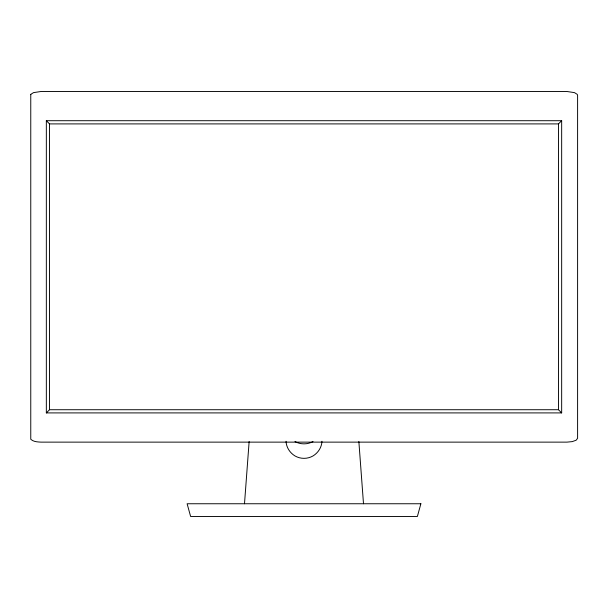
<?xml version="1.0" encoding="UTF-8"?>
<svg xmlns="http://www.w3.org/2000/svg" width="608" height="608" viewBox="0 0 608 608"><rect width="100%" height="100%" fill="white"/><g stroke="black" fill="none" stroke-linecap="round" stroke-linejoin="round"><path stroke-width="0.91" d="M244.5 503.751L249.143 441.514M321.944 441.286C321.738 447.321 318.128 452.831 313.029 455.939A17.86 17.556 0 0 1 294.971 455.939C289.872 452.831 286.262 447.321 286.056 441.286M46.337 412.908L49.529 409.724L558.471 409.724L561.663 412.908L561.663 120.711L46.337 120.711L46.337 412.908L561.663 412.908M46.337 120.711L49.529 123.903L558.471 123.903L561.663 120.711M358.857 441.514L363.5 503.751M558.471 123.903L558.471 409.724M49.529 123.903L49.529 409.724M313.029 441.575A18.065 16.971 0 0 1 294.971 441.575M420.88 503.751L417.369 516.504L190.631 516.504L187.12 503.751L420.88 503.751M30.765 94.362L30.765 439.265C33.455 441.834 37.514 441.94 41.025 442.13L566.975 442.13L572.288 441.613L576.179 440.192L577.6 438.262L577.6 95.365L577.235 94.362L574.492 92.629L566.975 91.496L41.025 91.496L33.508 92.629L30.765 94.362"/></g></svg>
